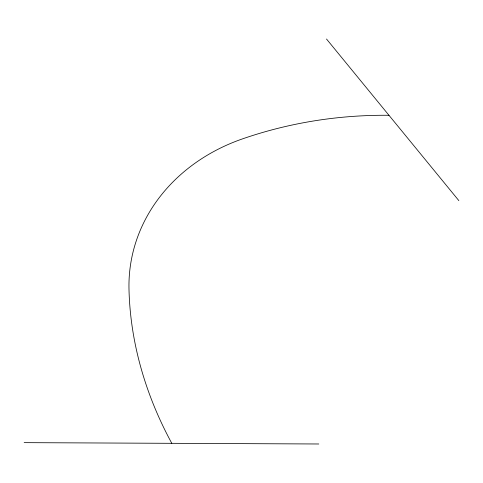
<?xml version="1.0" encoding="UTF-8"?>
<svg xmlns="http://www.w3.org/2000/svg" width="483" height="483" viewBox="0 0 483 483"><rect width="100%" height="100%" fill="white"/><g stroke="black" fill="none" stroke-linecap="round" stroke-linejoin="round"><path stroke-width="0.72" d="M24.15 442.645L318.798 443.986M326.508 39.014L458.85 200.626M388.966 115.286A472.374 433.342 43.7 0 0 242.581 138.85A188.316 163.357 6.7 0 0 128.991 289.178A411.661 336.476 23.5 0 0 171.791 443.316"/></g></svg>
